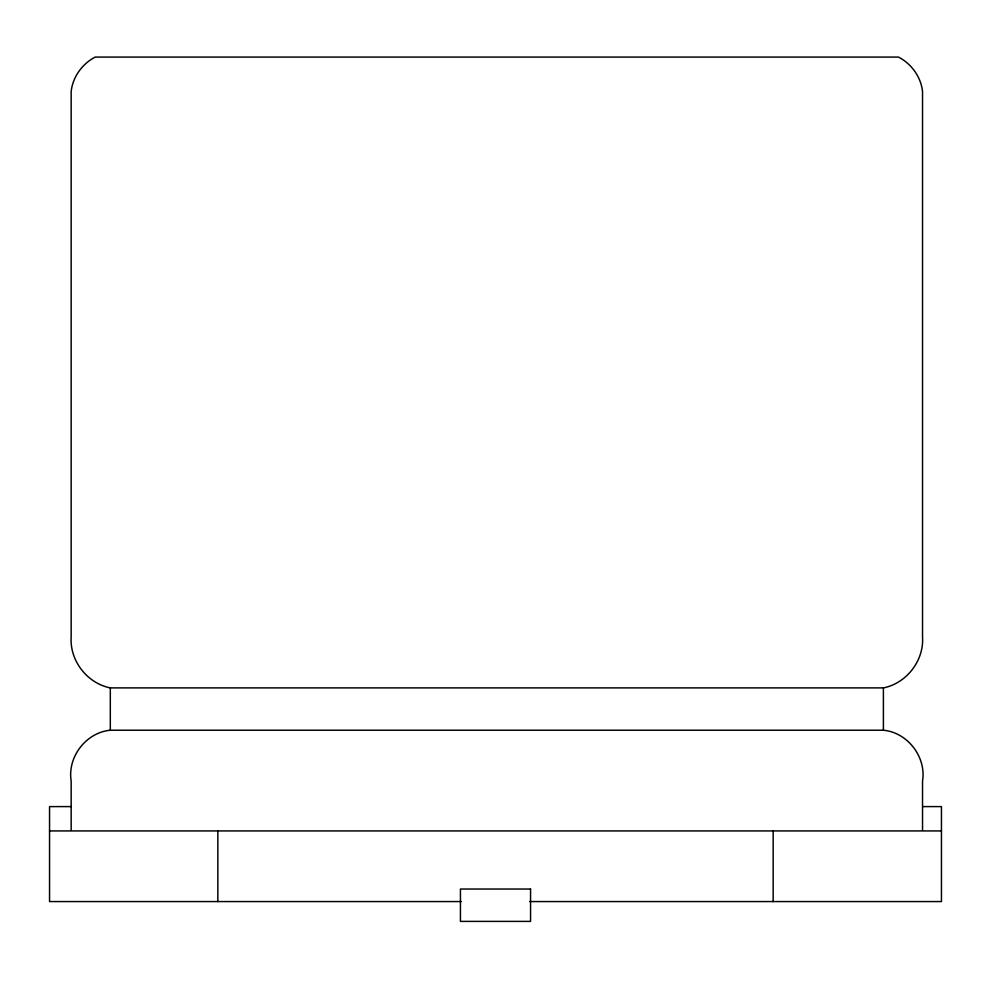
<?xml version="1.0" encoding="UTF-8"?>
<svg xmlns="http://www.w3.org/2000/svg" width="991" height="991" viewBox="0 0 991 991"><rect width="100%" height="100%" fill="white"/><g stroke="black" fill="none" stroke-linecap="round" stroke-linejoin="round"><path stroke-width="1.49" d="M883.402 687.89C906.517 683.332 924.107 660.65 922.534 637.089L922.534 91.457C920.949 76.926 911.447 63.796 898.54 57.082L95.173 57.082C82.253 63.796 72.752 76.926 71.166 91.457L71.166 637.089C69.593 660.65 87.183 683.332 110.311 687.89L883.402 687.89L883.402 730.231C907.632 732.46 926.461 757.037 922.534 781.032L922.534 830.297M883.402 730.231L110.311 730.231C86.068 732.46 67.239 757.037 71.166 781.032L71.166 830.297M71.228 806.6L49.55 806.6L49.55 901.562L461.434 901.562M922.869 806.6L941.45 806.6L941.45 901.562L529.566 901.562M49.55 830.929L941.45 830.929M773.166 830.929L773.166 901.562M217.834 830.929L217.834 901.562M110.311 687.89L110.311 730.231M530.557 889.038L460.443 889.038L460.443 921.395L530.557 921.395L530.557 889.038"/></g></svg>
